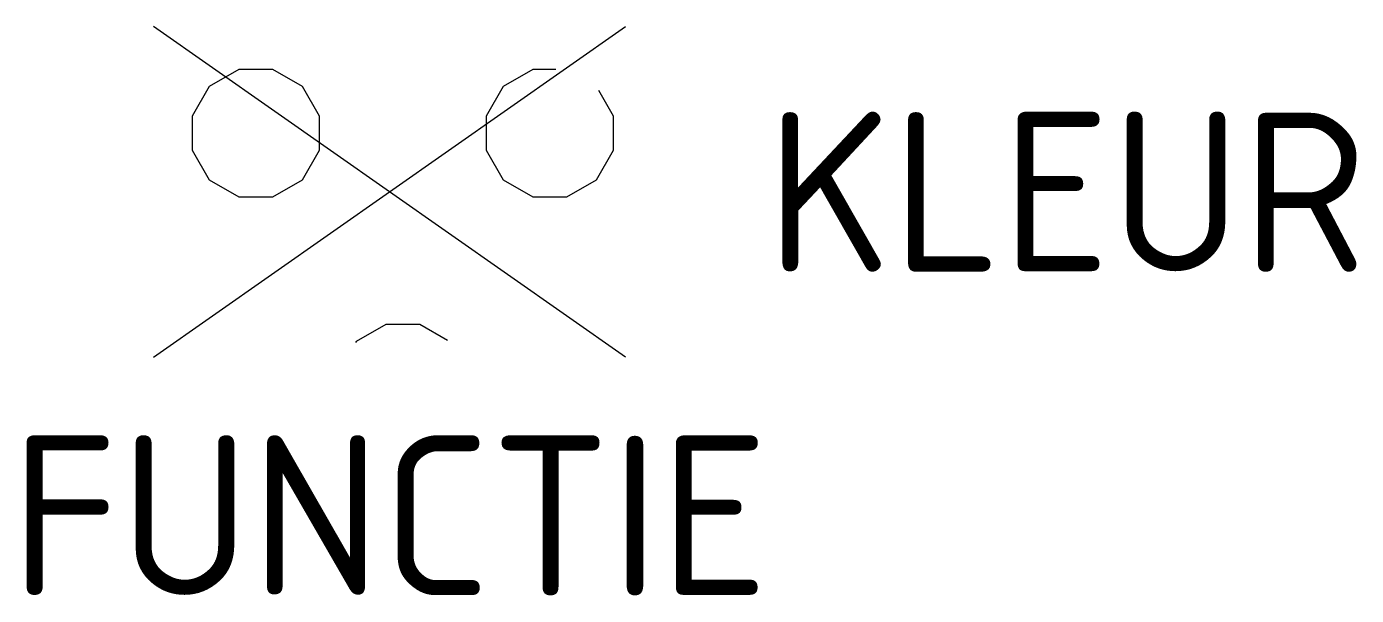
# Model space of a CAD drawing. Extents: x -4.1 to 10.9, y -4.6 to 1.9.
import ezdxf
from ezdxf.enums import TextEntityAlignment as Align

# ---------------------------------------------------------------- set-up
doc = ezdxf.new("R2010")
doc.units = 0
doc.styles.add('NLCS-ISO', font='NLCS-ISO.ttf')

msp = doc.modelspace()

# ---------------------------------------------------------------- linework, layer by layer
for p, q in [((-2.662, -1.864), (2.662, 1.864)), ((2.662, -1.864), (-2.662, 1.864)), ((-1.702, 1.38), (-2.036, 1.188)), ((-1.51, 1.38), (-1.702, 1.38)), ((-1.317, 1.38), (-1.51, 1.38)), ((-0.983, 1.188), (-1.317, 1.38)), ((1.618, 1.38), (1.284, 1.188)), ((1.81, 1.38), (1.618, 1.38)), ((1.877, 1.38), (1.81, 1.38)), ((-2.036, 1.188), (-2.228, 0.854)), ((-0.791, 0.854), (-0.983, 1.188)), ((1.284, 1.188), (1.091, 0.854)), ((2.529, 0.854), (2.361, 1.144)), ((-2.228, 0.854), (-2.228, 0.662)), ((-0.791, 0.662), (-0.791, 0.854)), ((1.091, 0.854), (1.091, 0.662)), ((2.529, 0.662), (2.529, 0.854)), ((-2.228, 0.662), (-2.228, 0.469)), ((-0.791, 0.469), (-0.791, 0.662)), ((1.091, 0.662), (1.091, 0.469)), ((2.529, 0.469), (2.529, 0.662)), ((-2.228, 0.469), (-2.036, 0.135)), ((-0.983, 0.135), (-0.791, 0.469)), ((1.091, 0.469), (1.284, 0.135)), ((2.336, 0.135), (2.529, 0.469)), ((-2.036, 0.135), (-1.702, -0.057)), ((-1.317, -0.057), (-0.983, 0.135)), ((1.284, 0.135), (1.618, -0.057)), ((2.003, -0.057), (2.336, 0.135)), ((-1.702, -0.057), (-1.51, -0.057)), ((-1.51, -0.057), (-1.317, -0.057)), ((1.618, -0.057), (1.81, -0.057)), ((1.81, -0.057), (2.003, -0.057)), ((-0.042, -1.495), (-0.376, -1.687)), ((0.343, -1.495), (-0.042, -1.495)), ((0.653, -1.674), (0.343, -1.495)), ((-0.376, -1.687), (-0.382, -1.698))]:
    msp.add_line(p, q)

# ---------------------------------------------------------------- texts
at = {"style": 'NLCS-ISO'}
msp.add_attdef('KLEUR', text='', height=1.8, dxfattribs=at).set_placement((4.25, 0), align=Align.MIDDLE_LEFT)
at = {"style": 'NLCS-ISO', "flags": 1}
msp.add_attdef('FUNCTIE', text='', height=1.8, dxfattribs=at).set_placement((0, -2.75), align=Align.TOP_CENTER)

doc.saveas('drawing.dxf')
